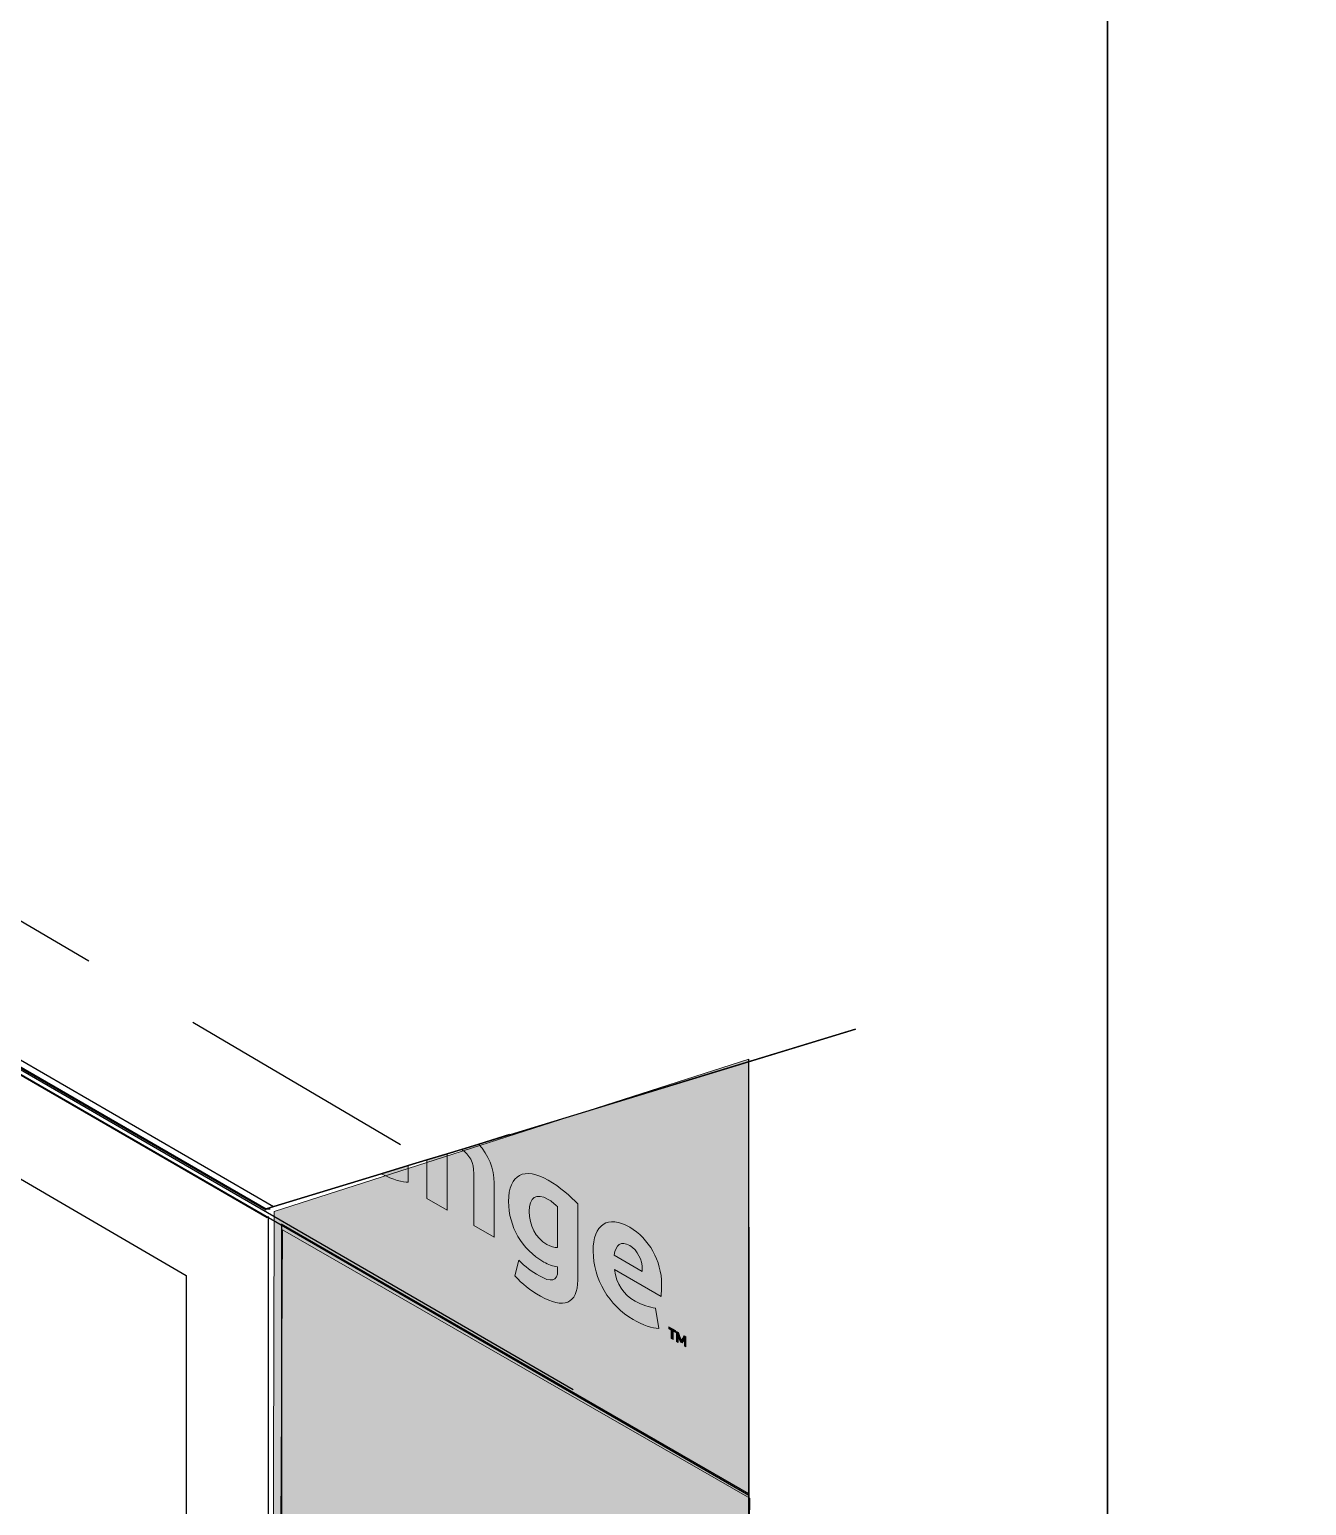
# Model space of a CAD drawing. Header units: inches. Extents: x -20.7 to 76.3, y -55.2 to 19.1.
# Drawn here: x 60.435 to 61.76, y -33.171 to -31.641 of the extents above; entities that cross this region are included whole.
import ezdxf

# ---------------------------------------------------------------- set-up
doc = ezdxf.new("R2010")
doc.units = ezdxf.units.IN
doc.header["$MEASUREMENT"] = 0
for name, pattern in [('AI-Linetype-21', [1.199738, 0.599869, -0.119974, 0.119974, -0.119974, 0.119974, -0.119974]), ('AI-Linetype-71', [0.375113, 0.250075, -0.125038]), ('AI-Linetype-73', [0.375113, 0.250075, -0.125038]), ('AI-Linetype-74', [0.375113, 0.250075, -0.125038]), ('AI-Linetype-75', [0.375113, 0.250075, -0.125038])]:
    doc.linetypes.add(name, pattern=pattern)
for name, color, linetype, lineweight in [('.ATI-HATCH', 7, 'Continuous', 0), ('G-ANNO-TTLB', 7, 'Continuous', 0), ('TYVEK', 7, 'Continuous', 0), ('wall scratch', 7, 'Continuous', 0)]:
    doc.layers.add(name, color=color, linetype=linetype, lineweight=lineweight)

# ---------------------------------------------------------------- blocks, each defined once
blk = doc.blocks.new('Block_354')
at = {"layer": 'TYVEK', "color": 252, "linetype": 'AI-Linetype-73', "lineweight": 25, "true_color": 0x848484}
blk.add_line((58.9881, -31.7188), (60.8471, -32.8131), dxfattribs=at)
at = {"layer": 'TYVEK', "color": 252, "linetype": 'AI-Linetype-71', "lineweight": 25, "true_color": 0x848484}
blk.add_lwpolyline([(60.8155, -32.7925)], dxfattribs=at)
blk = doc.blocks.new('Block_370')
at = {"layer": 'TYVEK', "true_color": 0x18467f, "transparency": 33554687}
h = blk.add_hatch(color=156, dxfattribs=at)
h.dxf.hatch_style = 2
h.paths.add_polyline_path([(61.1007, -32.9895), (61.0982, -32.9881), (61.0982, -32.9862), (61.105, -32.9901), (61.105, -32.992), (61.1026, -32.9906), (61.1026, -32.9993), (61.1007, -32.9982)])
h = blk.add_hatch(color=156, dxfattribs=at)
h.dxf.hatch_style = 2
edge = h.paths.add_edge_path()
edge.add_spline(control_points=[(61.116, -32.9965), (61.116, -32.9965), (61.116, -33.007), (61.116, -33.007), (61.116, -33.007), (61.1143, -33.006), (61.1143, -33.006), (61.1143, -33.006), (61.1143, -33.001), (61.1143, -33.001), (61.1143, -33.0003), (61.1143, -32.9997), (61.1144, -32.9991), (61.1137, -33.0004), (61.1129, -33.0016), (61.1119, -33.0028), (61.1119, -33.0028), (61.1104, -33.002), (61.1104, -33.002), (61.1094, -32.9996), (61.1086, -32.9974), (61.1079, -32.9954), (61.1079, -32.996), (61.108, -32.9967), (61.108, -32.9974), (61.108, -32.9974), (61.108, -33.0024), (61.108, -33.0024), (61.108, -33.0024), (61.1062, -33.0014), (61.1062, -33.0014), (61.1062, -33.0014), (61.1062, -32.9909), (61.1062, -32.9909), (61.1062, -32.9909), (61.1082, -32.992), (61.1082, -32.992), (61.109, -32.9948), (61.1099, -32.9973), (61.1111, -33.0003), (61.1124, -32.9987), (61.1132, -32.9972), (61.1141, -32.9954), (61.1141, -32.9954), (61.116, -32.9965), (61.116, -32.9965)], knot_values=[0, 0, 0, 0, 1, 1, 1, 2, 2, 2, 3, 3, 3, 4, 4, 4, 5, 5, 5, 6, 6, 6, 7, 7, 7, 8, 8, 8, 9, 9, 9, 10, 10, 10, 11, 11, 11, 12, 12, 12, 13, 13, 13, 14, 14, 14, 15, 15, 15, 15], degree=3, periodic=0)
at = {"layer": 'TYVEK'}
blk.add_lwpolyline([(61.1007, -32.9895), (61.0982, -32.9881), (61.0982, -32.9862), (61.105, -32.9901), (61.105, -32.992), (61.1026, -32.9906), (61.1026, -32.9993), (61.1007, -32.9982)], close=True, dxfattribs=at)
blk.add_open_spline([(61.116, -32.9965), (61.116, -32.9965), (61.116, -33.007), (61.116, -33.007), (61.116, -33.007), (61.1143, -33.006), (61.1143, -33.006), (61.1143, -33.006), (61.1143, -33.001), (61.1143, -33.001), (61.1143, -33.0003), (61.1143, -32.9997), (61.1144, -32.9991), (61.1137, -33.0004), (61.1129, -33.0016), (61.1119, -33.0028), (61.1119, -33.0028), (61.1104, -33.002), (61.1104, -33.002), (61.1094, -32.9996), (61.1086, -32.9974), (61.1079, -32.9954), (61.1079, -32.996), (61.108, -32.9967), (61.108, -32.9974), (61.108, -32.9974), (61.108, -33.0024), (61.108, -33.0024), (61.108, -33.0024), (61.1062, -33.0014), (61.1062, -33.0014), (61.1062, -33.0014), (61.1062, -32.9909), (61.1062, -32.9909), (61.1062, -32.9909), (61.1082, -32.992), (61.1082, -32.992), (61.109, -32.9948), (61.1099, -32.9973), (61.1111, -33.0003), (61.1124, -32.9987), (61.1132, -32.9972), (61.1141, -32.9954), (61.1141, -32.9954), (61.116, -32.9965), (61.116, -32.9965)], degree=3, knots=[0, 0, 0, 0, 1, 1, 1, 2, 2, 2, 3, 3, 3, 4, 4, 4, 5, 5, 5, 6, 6, 6, 7, 7, 7, 8, 8, 8, 9, 9, 9, 10, 10, 10, 11, 11, 11, 12, 12, 12, 13, 13, 13, 14, 14, 14, 15, 15, 15, 15], dxfattribs=at)
blk = doc.blocks.new('Block_371')
at = {"layer": 'TYVEK', "true_color": 0x18467f, "transparency": 33554687}
h = blk.add_hatch(color=156, dxfattribs=at)
h.dxf.hatch_style = 2
edge = h.paths.add_edge_path()
edge.add_spline(control_points=[(60.8471, -32.8531), (60.8471, -32.8531), (60.8682, -32.8651), (60.8682, -32.8651), (60.8682, -32.8651), (60.8682, -32.8068), (60.8682, -32.8068), (60.8682, -32.8068), (60.8471, -32.8131), (60.8471, -32.8131), (60.8471, -32.8131), (60.8471, -32.8531), (60.8471, -32.8531)], knot_values=[0, 0, 0, 0, 1, 1, 1, 2, 2, 2, 3, 3, 3, 4, 4, 4, 4], degree=3, periodic=0)
edge = h.paths.add_edge_path()
edge.add_spline(control_points=[(60.9009, -32.7967), (60.9009, -32.7967), (60.8832, -32.8022), (60.8832, -32.8022), (60.8916, -32.8076), (60.8959, -32.8158), (60.8959, -32.8271), (60.8959, -32.8271), (60.8959, -32.8811), (60.8959, -32.8811), (60.8959, -32.8811), (60.9169, -32.8932), (60.9169, -32.8932), (60.9169, -32.8932), (60.9169, -32.8374), (60.9169, -32.8374), (60.9169, -32.822), (60.9113, -32.808), (60.9009, -32.7967)], knot_values=[0, 0, 0, 0, 1, 1, 1, 2, 2, 2, 3, 3, 3, 4, 4, 4, 5, 5, 5, 6, 6, 6, 6], degree=3, periodic=0)
h = blk.add_hatch(color=156, dxfattribs=at)
h.dxf.hatch_style = 2
edge = h.paths.add_edge_path()
edge.add_spline(control_points=[(60.7999, -32.8275), (60.8126, -32.8341), (60.8224, -32.8363), (60.828, -32.8363), (60.828, -32.8363), (60.828, -32.8189), (60.828, -32.8189), (60.828, -32.8189), (60.7999, -32.8275), (60.7999, -32.8275)], knot_values=[0, 0, 0, 0, 1, 1, 1, 2, 2, 2, 3, 3, 3, 3], degree=3, periodic=0)
h = blk.add_hatch(color=156, dxfattribs=at)
h.dxf.hatch_style = 2
edge = h.paths.add_edge_path()
edge.add_spline(control_points=[(60.9829, -32.9041), (60.9795, -32.904), (60.976, -32.9032), (60.9717, -32.9008), (60.96, -32.894), (60.9534, -32.8811), (60.9534, -32.8665), (60.9534, -32.8521), (60.9606, -32.8468), (60.9731, -32.854), (60.9766, -32.856), (60.9799, -32.8589), (60.9829, -32.8616), (60.9829, -32.8616), (60.9829, -32.9041), (60.9829, -32.9041)], knot_values=[0, 0, 0, 0, 1, 1, 1, 2, 2, 2, 3, 3, 3, 4, 4, 4, 5, 5, 5, 5], degree=3, periodic=0)
edge = h.paths.add_edge_path()
edge.add_spline(control_points=[(60.9731, -32.8341), (60.9485, -32.8199), (60.932, -32.8279), (60.932, -32.8562), (60.932, -32.8827), (60.9458, -32.9059), (60.9684, -32.919), (60.9731, -32.9217), (60.978, -32.9235), (60.9829, -32.924), (60.9829, -32.924), (60.9829, -32.9281), (60.9829, -32.9281), (60.9829, -32.9389), (60.9756, -32.9402), (60.9639, -32.9334), (60.9561, -32.9291), (60.9491, -32.9237), (60.9427, -32.917), (60.9427, -32.917), (60.9384, -32.9334), (60.9384, -32.9334), (60.9466, -32.9422), (60.9534, -32.9476), (60.9651, -32.9543), (60.9889, -32.9681), (61.0037, -32.9625), (61.0037, -32.9377), (61.0037, -32.9377), (61.0037, -32.8587), (61.0037, -32.8587), (60.9969, -32.8513), (60.9852, -32.841), (60.9731, -32.8341)], knot_values=[0, 0, 0, 0, 1, 1, 1, 2, 2, 2, 3, 3, 3, 4, 4, 4, 5, 5, 5, 6, 6, 6, 7, 7, 7, 8, 8, 8, 9, 9, 9, 10, 10, 10, 11, 11, 11, 11], degree=3, periodic=0)
h = blk.add_hatch(color=156, dxfattribs=at)
h.dxf.hatch_style = 2
edge = h.paths.add_edge_path()
edge.add_spline(control_points=[(61.0706, -32.9287), (61.0706, -32.9287), (61.0416, -32.9119), (61.0416, -32.9119), (61.0429, -32.9008), (61.0488, -32.8969), (61.0576, -32.902), (61.0659, -32.9069), (61.0706, -32.9168), (61.0706, -32.9266), (61.0706, -32.9266), (61.0706, -32.9287), (61.0706, -32.9287)], knot_values=[0, 0, 0, 0, 1, 1, 1, 2, 2, 2, 3, 3, 3, 4, 4, 4, 4], degree=3, periodic=0)
edge = h.paths.add_edge_path()
edge.add_spline(control_points=[(61.0907, -32.9418), (61.0907, -32.9182), (61.0776, -32.8944), (61.0576, -32.8829), (61.0351, -32.8698), (61.0197, -32.8798), (61.0197, -32.9077), (61.0197, -32.9367), (61.0365, -32.9644), (61.0611, -32.9786), (61.0712, -32.9845), (61.0812, -32.9876), (61.0878, -32.988), (61.0878, -32.988), (61.0845, -32.9668), (61.0845, -32.9668), (61.0778, -32.966), (61.0708, -32.9638), (61.0632, -32.9595), (61.0509, -32.9525), (61.0439, -32.942), (61.0418, -32.9268), (61.0418, -32.9268), (61.0901, -32.9547), (61.0901, -32.9547), (61.0905, -32.9513), (61.0907, -32.9471), (61.0907, -32.9418)], knot_values=[0, 0, 0, 0, 1, 1, 1, 2, 2, 2, 3, 3, 3, 4, 4, 4, 5, 5, 5, 6, 6, 6, 7, 7, 7, 8, 8, 8, 9, 9, 9, 9], degree=3, periodic=0)
at = {"layer": 'TYVEK'}
for points, knots in [([(60.9009, -32.7967), (60.9009, -32.7967), (60.8832, -32.8022), (60.8832, -32.8022), (60.8916, -32.8076), (60.8959, -32.8158), (60.8959, -32.8271), (60.8959, -32.8271), (60.8959, -32.8811), (60.8959, -32.8811), (60.8959, -32.8811), (60.9169, -32.8932), (60.9169, -32.8932), (60.9169, -32.8932), (60.9169, -32.8374), (60.9169, -32.8374), (60.9169, -32.822), (60.9113, -32.808), (60.9009, -32.7967)], [0, 0, 0, 0, 1, 1, 1, 2, 2, 2, 3, 3, 3, 4, 4, 4, 5, 5, 5, 6, 6, 6, 6]), ([(60.8471, -32.8531), (60.8471, -32.8531), (60.8682, -32.8651), (60.8682, -32.8651), (60.8682, -32.8651), (60.8682, -32.8068), (60.8682, -32.8068), (60.8682, -32.8068), (60.8471, -32.8131), (60.8471, -32.8131), (60.8471, -32.8131), (60.8471, -32.8531), (60.8471, -32.8531)], [0, 0, 0, 0, 1, 1, 1, 2, 2, 2, 3, 3, 3, 4, 4, 4, 4]), ([(60.7999, -32.8275), (60.8126, -32.8341), (60.8224, -32.8363), (60.828, -32.8363), (60.828, -32.8363), (60.828, -32.8189), (60.828, -32.8189), (60.828, -32.8189), (60.7999, -32.8275), (60.7999, -32.8275)], [0, 0, 0, 0, 1, 1, 1, 2, 2, 2, 3, 3, 3, 3]), ([(60.9731, -32.8341), (60.9485, -32.8199), (60.932, -32.8279), (60.932, -32.8562), (60.932, -32.8827), (60.9458, -32.9059), (60.9684, -32.919), (60.9731, -32.9217), (60.978, -32.9235), (60.9829, -32.924), (60.9829, -32.924), (60.9829, -32.9281), (60.9829, -32.9281), (60.9829, -32.9389), (60.9756, -32.9402), (60.9639, -32.9334), (60.9561, -32.9291), (60.9491, -32.9237), (60.9427, -32.917), (60.9427, -32.917), (60.9384, -32.9334), (60.9384, -32.9334), (60.9466, -32.9422), (60.9534, -32.9476), (60.9651, -32.9543), (60.9889, -32.9681), (61.0037, -32.9625), (61.0037, -32.9377), (61.0037, -32.9377), (61.0037, -32.8587), (61.0037, -32.8587), (60.9969, -32.8513), (60.9852, -32.841), (60.9731, -32.8341)], [0, 0, 0, 0, 1, 1, 1, 2, 2, 2, 3, 3, 3, 4, 4, 4, 5, 5, 5, 6, 6, 6, 7, 7, 7, 8, 8, 8, 9, 9, 9, 10, 10, 10, 11, 11, 11, 11]), ([(60.9829, -32.9041), (60.9795, -32.904), (60.976, -32.9032), (60.9717, -32.9008), (60.96, -32.894), (60.9534, -32.8811), (60.9534, -32.8665), (60.9534, -32.8521), (60.9606, -32.8468), (60.9731, -32.854), (60.9766, -32.856), (60.9799, -32.8589), (60.9829, -32.8616), (60.9829, -32.8616), (60.9829, -32.9041), (60.9829, -32.9041)], [0, 0, 0, 0, 1, 1, 1, 2, 2, 2, 3, 3, 3, 4, 4, 4, 5, 5, 5, 5]), ([(61.0907, -32.9418), (61.0907, -32.9182), (61.0776, -32.8944), (61.0576, -32.8829), (61.0351, -32.8698), (61.0197, -32.8798), (61.0197, -32.9077), (61.0197, -32.9367), (61.0365, -32.9644), (61.0611, -32.9786), (61.0712, -32.9845), (61.0812, -32.9876), (61.0878, -32.988), (61.0878, -32.988), (61.0845, -32.9668), (61.0845, -32.9668), (61.0778, -32.966), (61.0708, -32.9638), (61.0632, -32.9595), (61.0509, -32.9525), (61.0439, -32.942), (61.0418, -32.9268), (61.0418, -32.9268), (61.0901, -32.9547), (61.0901, -32.9547), (61.0905, -32.9513), (61.0907, -32.9471), (61.0907, -32.9418)], [0, 0, 0, 0, 1, 1, 1, 2, 2, 2, 3, 3, 3, 4, 4, 4, 5, 5, 5, 6, 6, 6, 7, 7, 7, 8, 8, 8, 9, 9, 9, 9]), ([(61.0706, -32.9287), (61.0706, -32.9287), (61.0416, -32.9119), (61.0416, -32.9119), (61.0429, -32.9008), (61.0488, -32.8969), (61.0576, -32.902), (61.0659, -32.9069), (61.0706, -32.9168), (61.0706, -32.9266), (61.0706, -32.9266), (61.0706, -32.9287), (61.0706, -32.9287)], [0, 0, 0, 0, 1, 1, 1, 2, 2, 2, 3, 3, 3, 4, 4, 4, 4])]:
    blk.add_open_spline(points, degree=3, knots=knots, dxfattribs=at)
blk = doc.blocks.new('Block_369')
at = {"layer": 'TYVEK'}
for name in ['Block_371', 'Block_370']:
    blk.add_blockref(name, (0, 0), dxfattribs=at)
blk = doc.blocks.new('Block_368')
at = {"layer": 'TYVEK'}
blk.add_blockref('Block_369', (0, 0), dxfattribs=at)
blk = doc.blocks.new('Block_379')
at = {"layer": 'TYVEK', "color": 3, "lineweight": 25, "true_color": 0x00ff00}
for points in [[(60.8141, -32.7996)], [(60.6827, -32.8718)]]:
    blk.add_lwpolyline(points, dxfattribs=at)
blk = doc.blocks.new('Block_352')
at = {"layer": 'TYVEK', "true_color": 0x000000, "transparency": 33554687}
h = blk.add_hatch(dxfattribs=at)
h.set_pattern_fill('_U', color=18, scale=10, angle=45, style=2, pattern_type=0)
h.set_pattern_definition([(45, (0, 0), (-7.071, 7.071), [])])
h.paths.add_polyline_path([(61.1821, -33.1639), (61.1779, -33.4582), (60.6959, -33.1923), (60.6974, -32.8857)])
at = {"layer": 'TYVEK', "color": 1, "lineweight": 25, "true_color": 0xff0000}
for p, q in [((61.181, -33.161), (58.5665, -31.65)), ((61.181, -33.1589), (61.181, -32.7085))]:
    blk.add_line(p, q, dxfattribs=at)
at = {"layer": 'TYVEK', "color": 2, "lineweight": 25, "true_color": 0xffff00}
blk.add_line((58.7676, -31.7602), (60.9991, -33.0511), dxfattribs=at)
at = {"layer": 'TYVEK', "color": 18, "lineweight": 25, "true_color": 0x000000}
for p, q in [((59.0648, -31.9199), (60.6883, -32.8616)), ((59.0696, -31.932), (60.6806, -32.864)), ((59.0696, -31.9331), (60.6806, -32.865))]:
    blk.add_line(p, q, dxfattribs=at)
at = {"layer": 'TYVEK', "color": 3, "lineweight": 25, "true_color": 0x00ff00}
for p, q in [((59.0648, -31.9377), (60.6816, -32.873)), ((60.6827, -32.8718), (60.6827, -36.2274))]:
    blk.add_line(p, q, dxfattribs=at)
at = {"layer": 'TYVEK', "color": 18, "linetype": 'AI-Linetype-74', "lineweight": 25, "true_color": 0x000000}
blk.add_line((60.6806, -32.864), (60.6847, -32.864), dxfattribs=at)
at = {"layer": 'TYVEK'}
for points in [[(61.5532, -33.4043), (57.9256, -33.4043), (57.9256, -30.6493), (61.5532, -30.6493)], [(61.1821, -33.1639), (61.1779, -33.4582), (60.6959, -33.1923), (60.6974, -32.8857)]]:
    blk.add_lwpolyline(points, close=True, dxfattribs=at)
at = {"layer": 'TYVEK', "color": 3, "lineweight": 25, "true_color": 0x00ff00}
for points in [[(59.1489, -35.23), (59.1489, -32.0882), (60.5976, -32.933), (60.5976, -36.0692), (59.1489, -35.23)], [(60.8141, -32.7996)], [(60.9239, -32.873)]]:
    blk.add_lwpolyline(points, dxfattribs=at)
at = {"layer": 'TYVEK', "color": 18, "linetype": 'AI-Linetype-75', "lineweight": 25, "true_color": 0x000000}
blk.add_lwpolyline([(61.2918, -32.6775), (60.901, -32.7967), (60.8832, -32.8022), (60.8682, -32.8068), (60.8471, -32.8131), (60.828, -32.8189), (60.7999, -32.8275), (60.6806, -32.864)], dxfattribs=at)
at = {"layer": 'TYVEK', "color": 18, "lineweight": 25, "true_color": 0x000000}
blk.add_lwpolyline([(60.6806, -32.864), (60.7999, -32.8275), (60.828, -32.8189), (60.8471, -32.8131), (60.8682, -32.8068), (60.8832, -32.8022), (60.901, -32.7967), (61.2918, -32.6775)], dxfattribs=at)
at = {"layer": 'TYVEK', "color": 1, "lineweight": 25, "true_color": 0xff0000}
blk.add_lwpolyline([(61.181, -33.1594), (60.6966, -32.8797), (60.6966, -33.1872), (61.181, -33.4669)], close=True, dxfattribs=at)
at = {"layer": 'TYVEK'}
for name in ['Block_354', 'Block_379', 'Block_368']:
    blk.add_blockref(name, (0, 0), dxfattribs=at)

msp = doc.modelspace()

# ---------------------------------------------------------------- hatches: boundary and pattern name
at = {"layer": '.ATI-HATCH', "true_color": 0x848484, "transparency": 33554559}
msp.add_hatch(color=252, dxfattribs=at).paths.add_polyline_path([(61.182, -33.4043), (61.181, -32.7085), (60.6889, -32.8667), (60.6874, -33.4043)])
at = {"layer": 'G-ANNO-TTLB', "true_color": 0xff00ff, "transparency": 33554687}
h = msp.add_hatch(color=6, dxfattribs=at)
edge = h.paths.add_edge_path()
edge.add_spline(control_points=[(71.8573, -54.9456), (71.8573, -54.9456), (31.1572, -54.9456), (31.1572, -54.9456), (31.1572, -54.9456), (31.1572, -20.8103), (31.1572, -20.8103), (31.1572, -20.8103), (71.8573, -20.8103), (71.8573, -20.8103), (71.8573, -20.8103), (71.8573, -54.9456), (71.8573, -54.9456)], knot_values=[0, 0, 0, 0, 1, 1, 1, 2, 2, 2, 3, 3, 3, 4, 4, 4, 4], degree=3, periodic=0)
edge = h.paths.add_edge_path()
edge.add_spline(control_points=[(31.2823, -20.9353), (31.2823, -20.9353), (31.2823, -54.8205), (31.2823, -54.8205), (31.2823, -54.8205), (71.7322, -54.8205), (71.7322, -54.8205), (71.7322, -54.8205), (71.7322, -20.9353), (71.7322, -20.9353), (71.7322, -20.9353), (31.2823, -20.9353), (31.2823, -20.9353)], knot_values=[0, 0, 0, 0, 1, 1, 1, 2, 2, 2, 3, 3, 3, 4, 4, 4, 4], degree=3, periodic=0)
edge.add_line((31.2823, -20.9353), (31.2823, -20.9353))

# ---------------------------------------------------------------- linework, layer by layer
at = {"layer": '.ATI-HATCH'}
msp.add_lwpolyline([(61.182, -33.4043), (61.181, -32.7085), (60.6889, -32.8667), (60.6874, -33.4043)], close=True, dxfattribs=at)
at = {"layer": 'G-ANNO-TTLB'}
for points in [[(71.8573, -54.9456), (71.8573, -54.9456), (31.1572, -54.9456), (31.1572, -54.9456), (31.1572, -54.9456), (31.1572, -20.8103), (31.1572, -20.8103), (31.1572, -20.8103), (71.8573, -20.8103), (71.8573, -20.8103), (71.8573, -20.8103), (71.8573, -54.9456), (71.8573, -54.9456)], [(31.2823, -20.9353), (31.2823, -20.9353), (31.2823, -54.8205), (31.2823, -54.8205), (31.2823, -54.8205), (71.7322, -54.8205), (71.7322, -54.8205), (71.7322, -54.8205), (71.7322, -20.9353), (71.7322, -20.9353), (71.7322, -20.9353), (31.2823, -20.9353), (31.2823, -20.9353)]]:
    msp.add_open_spline(points, degree=3, knots=[0, 0, 0, 0, 1, 1, 1, 2, 2, 2, 3, 3, 3, 4, 4, 4, 4], dxfattribs=at)
at = {"layer": 'TYVEK', "color": 18, "lineweight": 35, "true_color": 0x000000}
msp.add_lwpolyline([(61.5532, -33.4043), (57.9256, -33.4043), (57.9256, -30.6493), (61.5532, -30.6493)], close=True, dxfattribs=at)
at = {"layer": 'wall scratch', "color": 252, "linetype": 'AI-Linetype-21', "lineweight": 25, "true_color": 0x848484}
msp.add_lwpolyline([(60.5449, -32.8718)], dxfattribs=at)

# ---------------------------------------------------------------- block references
at = {"layer": 'TYVEK'}
msp.add_blockref('Block_352', (0, 0), dxfattribs=at)

doc.saveas('drawing.dxf')
